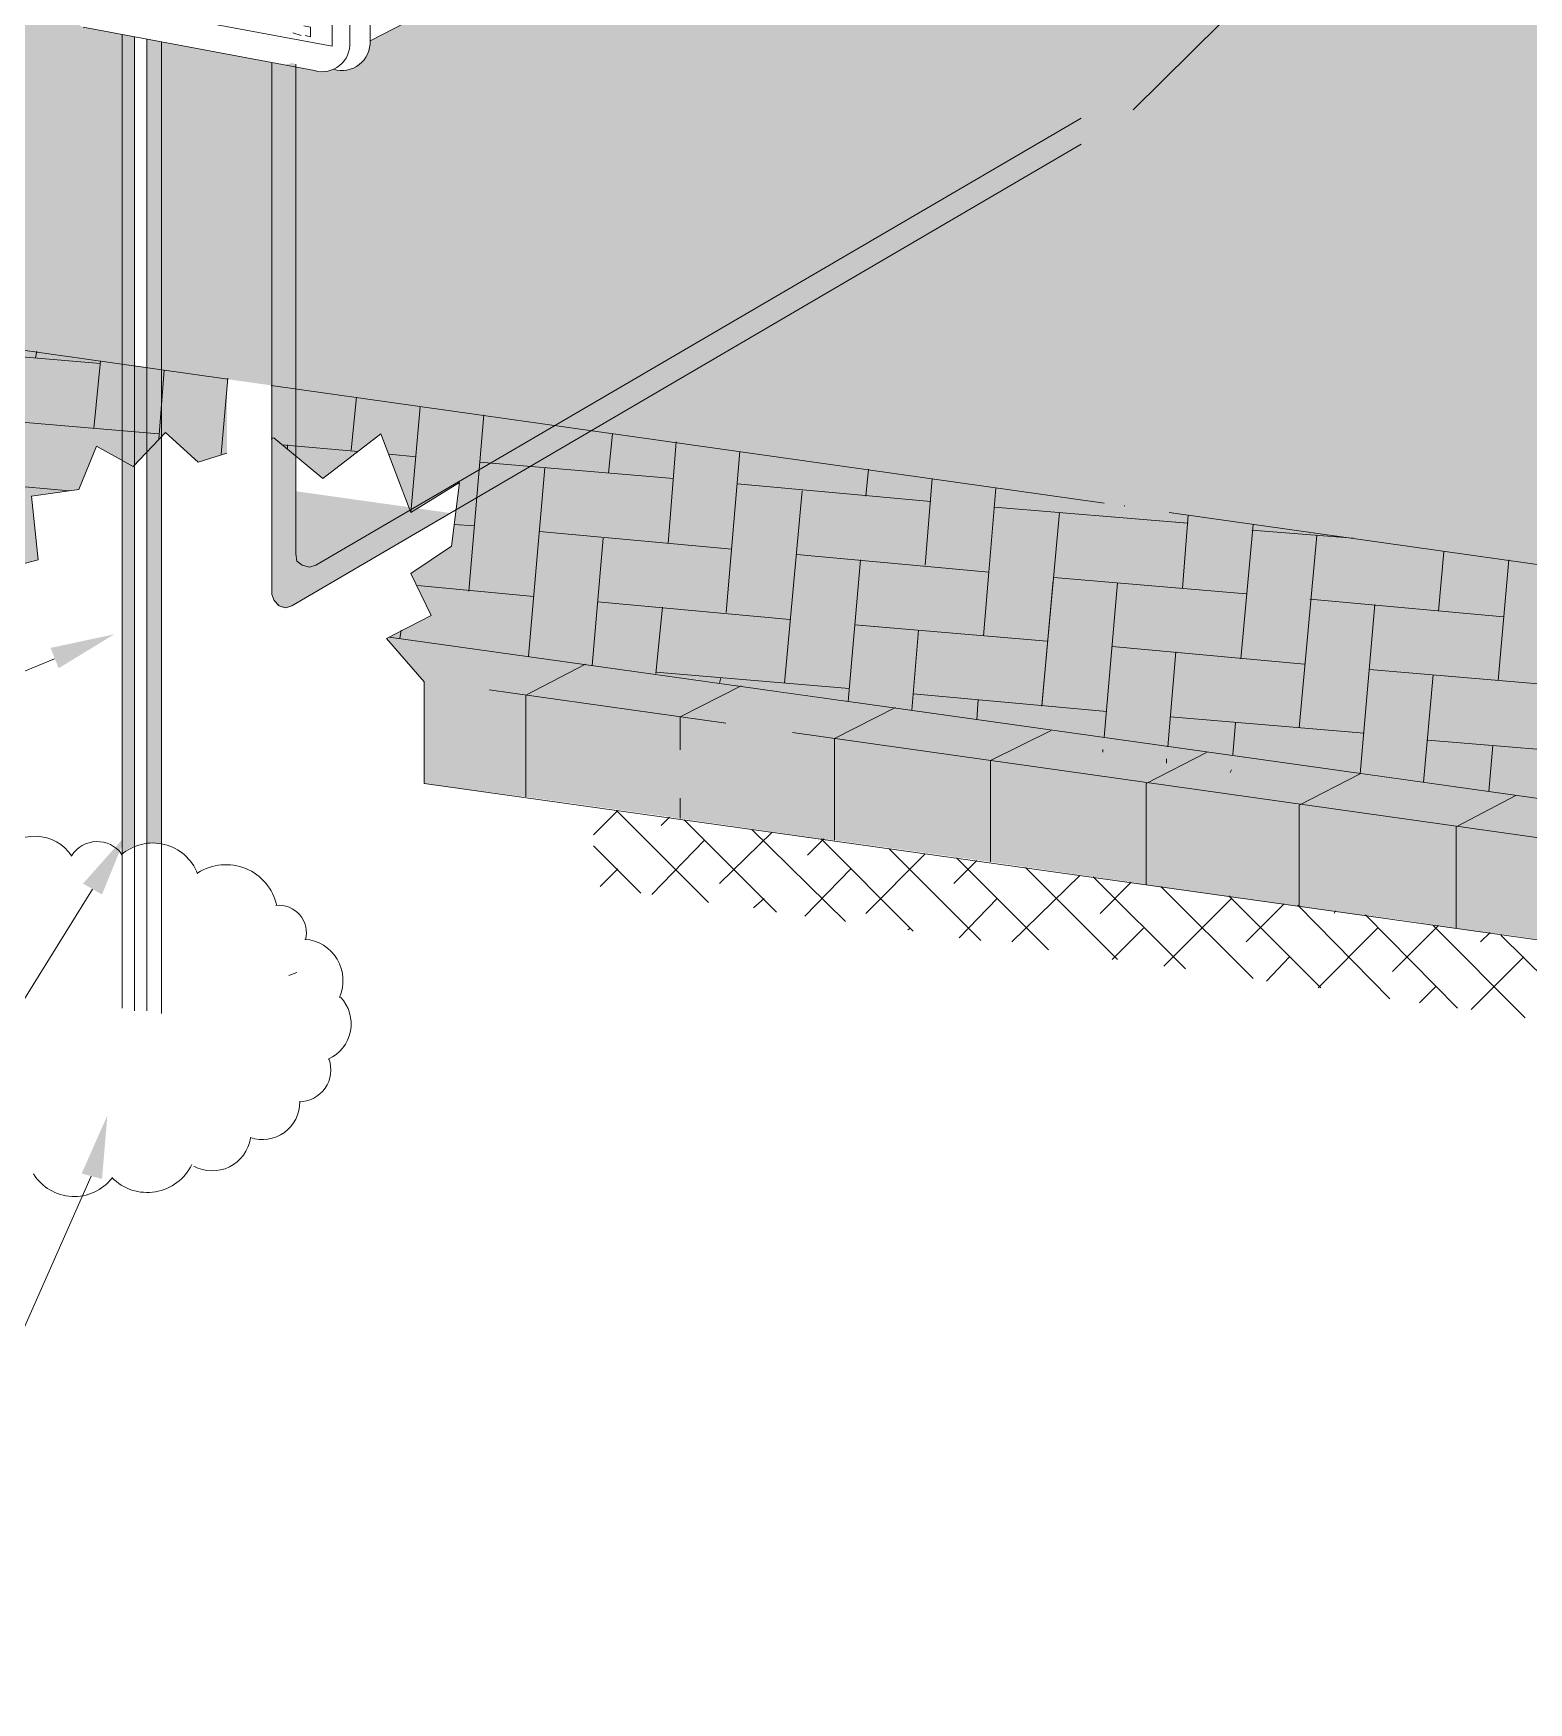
# Model space of a CAD drawing. Header units: millimetres. Extents: x 3949 to 6078, y -1968 to -943.
# Drawn here: x 5962.8 to 6013.7, y -1968.3 to -1911.6 of the extents above; entities that cross this region are included whole.
import ezdxf

# ---------------------------------------------------------------- set-up
doc = ezdxf.new("R2010")
doc.units = ezdxf.units.MM
doc.layers.add('PADRÃO DE ENTRADA', color=7, linetype='Continuous', lineweight=0)

msp = doc.modelspace()

# ---------------------------------------------------------------- hatches: boundary and pattern name
at = {"layer": 'PADRÃO DE ENTRADA', "lineweight": 0, "true_color": 0xffdf7e, "transparency": 33554559}
h = msp.add_hatch(color=41, dxfattribs=at)
h.dxf.hatch_style = 1
h.paths.add_polyline_path([(5974.29, -1877.101), (5973.02, -1877.088, 0.201868), (5967.853, -1885.326, 0.013486), (5967.762, -1885.996, 0.515474), (5968.863, -1886.008, -0.215031)])
h.paths.add_polyline_path([(5973.02, -1877.088), (5933.078, -1876.65), (5933.078, -1884.948), (5964.141, -1892.214), (5964.15, -1887.79, -0.328208), (5964.839, -1886.731), (5965.215, -1886.551, -0.125048), (5965.622, -1886.455), (5965.696, -1886.469), (5967.739, -1885.304), (5967.853, -1885.326, -0.201868)])
h.paths.add_polyline_path([(6010.456, -1880.195), (6008.753, -1877.479), (5974.29, -1877.101, 0.205159), (5968.931, -1885.533), (5975.887, -1886.869), (5975.887, -1911.03), (5974.276, -1911.858, -0.519848), (5973.032, -1912.824, -0.17659), (5972.388, -1912.871), (5970.909, -1912.594), (5970.909, -1923.564), (5999.227, -1927.568), (6022.286, -1914.165), (6022.293, -1914.152), (6019.892, -1911.956), (6019.892, -1905.511), (6014.184, -1897.824), (6015.887, -1891.104), (6008.937, -1883.923)])
for points in [[(5964.141, -1892.214), (5933.078, -1884.948), (5933.078, -1918.216), (5965.852, -1922.849), (5965.852, -1911.648), (5964.517, -1911.398, -0.2618), (5964.103, -1910.8)], [(5970.909, -1912.594), (5967.187, -1911.898), (5967.187, -1923.038), (5970.909, -1923.564)], [(6032.55, -1925.857), (6026.106, -1924.338), (6025.83, -1917.387), (6022.286, -1914.165), (5999.227, -1927.568), (6040.237, -1933.366), (6040.237, -1933.36)]]:
    msp.add_hatch(color=41, dxfattribs=at).paths.add_polyline_path(points)
at = {"layer": 'PADRÃO DE ENTRADA', "lineweight": 0, "true_color": 0x626366, "transparency": 33554559}
for points in [[(5966.258, -1911.731), (5965.843, -1911.639), (5965.852, -1939.436), (5966.082, -1939.298), (5966.266, -1939.206)], [(5967.201, -1911.899), (5966.694, -1911.807), (5966.681, -1939.114), (5967.003, -1939.114), (5967.187, -1939.16)]]:
    msp.add_hatch(color=251, dxfattribs=at).paths.add_polyline_path(points)
at = {"layer": 'PADRÃO DE ENTRADA', "true_color": 0x626366, "transparency": 33554559}
msp.add_hatch(color=251, dxfattribs=at).paths.add_polyline_path([(5971.011, -1912.613), (5970.94, -1912.613), (5970.94, -1930.739), (5970.975, -1930.845), (5971.011, -1930.916), (5971.081, -1930.986), (5971.117, -1931.057), (5971.188, -1931.057), (5971.223, -1931.093), (5971.258, -1931.093), (5971.294, -1931.128), (5971.506, -1931.128), (5971.542, -1931.093), (5971.577, -1931.093), (5971.612, -1931.057), (5971.648, -1931.057), (5971.754, -1930.986), (5971.896, -1930.916), (5972.002, -1930.845), (5972.143, -1930.739), (5972.285, -1930.668), (5977.029, -1927.906), (5971.754, -1927.163), (5971.754, -1912.648), (5971.612, -1912.613), (5971.506, -1912.648), (5971.471, -1912.648), (5971.329, -1912.683), (5971.188, -1912.648)])
at = {"layer": 'PADRÃO DE ENTRADA', "lineweight": 0, "true_color": 0xdcdcdc, "transparency": 33554559}
for points in [[(5970.909, -1923.564), (5970.909, -1925.38), (5971.008, -1925.35), (5972.158, -1926.317), (5972.665, -1926.731), (5973.171, -1926.317), (5974.506, -1925.35), (5974.644, -1925.212), (5975.288, -1926.869), (5975.473, -1927.33), (5975.657, -1927.882), (5976.577, -1927.33), (5977.314, -1926.869), (5977.038, -1929.033), (5975.657, -1929.954), (5976.347, -1931.38), (5974.92, -1932.117), (5988.177, -1933.958), (6011.514, -1937.272), (6043.414, -1941.737), (6044.012, -1937.272), (6044.426, -1933.958), (6031.261, -1932.117), (6026.06, -1931.38), (6016.025, -1929.954), (6009.719, -1929.033), (5994.253, -1926.869), (5982.699, -1925.212), (5982.147, -1925.166), (5970.409, -1923.463), (5933.078, -1918.216), (5933.078, -1913.705), (5926.45, -1917.111), (5913.746, -1923.463), (5925.529, -1925.166), (5929.028, -1925.627), (5932.894, -1926.179), (5939.523, -1927.1), (5940.904, -1927.33), (5956.278, -1929.493), (5959.638, -1929.954), (5960.697, -1930.092), (5961.249, -1929.954), (5962.998, -1929.493), (5962.768, -1927.33), (5964.379, -1927.1), (5964.747, -1926.179), (5964.978, -1925.627), (5965.944, -1926.179), (5966.22, -1926.317), (5966.358, -1926.179), (5966.865, -1925.627), (5967.325, -1925.166), (5967.417, -1925.212), (5967.831, -1925.627), (5968.43, -1926.179), (5969.409, -1925.853), (5969.409, -1923.7), (5969.44, -1923.357)], [(5998.027, -1935.753), (5997.199, -1935.615), (5997.245, -1935.753), (6006.037, -1937.134), (6006.865, -1937.272), (6006.819, -1937.134)]]:
    msp.add_hatch(color=254, dxfattribs=at).paths.add_polyline_path(points)
at = {"layer": 'PADRÃO DE ENTRADA', "lineweight": 0, "true_color": 0x626366, "transparency": 33554559}
h = msp.add_hatch(color=251, dxfattribs=at)
h.paths.add_polyline_path([(6043.275, -1942.244), (6043.414, -1941.737), (6039.915, -1941.277), (6039.547, -1941.231), (6034.668, -1940.541), (6034.161, -1940.448), (6029.374, -1939.758), (6029.052, -1939.712), (6024.127, -1939.022), (6023.666, -1938.975), (6018.833, -1938.285), (6018.235, -1938.193), (6013.586, -1937.549), (6013.218, -1937.503), (6010.18, -1937.088), (6007.924, -1936.766), (6004.886, -1936.306), (6002.723, -1936.03), (5999.592, -1935.569), (5997.429, -1935.293), (5994.345, -1934.833), (5992.136, -1934.511), (5989.052, -1934.096), (5986.888, -1933.774), (5985.645, -1933.636), (5981.595, -1933.038), (5975.288, -1932.163), (5974.92, -1932.117), (5974.828, -1932.163), (5975.611, -1933.038), (5976.117, -1933.636), (5976.117, -1937.088), (5979.201, -1937.503), (5979.569, -1937.549), (5984.218, -1938.193), (5984.817, -1938.285), (5989.65, -1938.975), (5990.064, -1939.022), (5995.035, -1939.712), (5995.358, -1939.758), (6000.145, -1940.448), (6000.651, -1940.541), (6005.53, -1941.231), (6005.853, -1941.277), (6009.397, -1941.737), (6011.192, -1942.013), (6012.987, -1942.244), (6016.163, -1942.704), (6018.511, -1943.026), (6021.595, -1943.486), (6027.027, -1944.223), (6032.136, -1944.959), (6037.476, -1945.696), (6042.999, -1946.478), (6042.999, -1943.026), (6043.091, -1942.704)])
h.paths.add_polyline_path([(6032.688, -1941.231), (6033.517, -1940.771), (6034.023, -1940.541)], flags=0)

# ---------------------------------------------------------------- linework, layer by layer
at = {"layer": 'PADRÃO DE ENTRADA', "lineweight": 0}
for p, q in [((5975.887, -1911.03), (5974.276, -1911.858)), ((5972.388, -1912.871), (5964.517, -1911.398))]:
    msp.add_line(p, q, dxfattribs=at)
at = {"layer": 'PADRÃO DE ENTRADA', "color": 7, "lineweight": 0}
msp.add_line((5971.784, -1943.519), (5971.508, -1943.611), dxfattribs=at)
for points in [[(5972.296, -1874.211), (5964.517, -1874.901), (6013.125, -1875.407), (6008.753, -1877.479), (5933.078, -1876.65), (5933.078, -1918.216), (5969.44, -1923.357)], [(5964.379, -1910.432), (5972.987, -1912.043), (5972.987, -1888.756), (5964.839, -1887.237)], [(5973.585, -1911.904), (5973.585, -1888.894)], [(5972.02, -1911.352), (5972.25, -1911.398), (5972.25, -1911.72), (5972.066, -1911.674)], [(5965.852, -1911.628), (5965.852, -1944.729)], [(5966.266, -1911.72), (5966.266, -1944.821)], [(5966.681, -1911.812), (5966.681, -1944.821)], [(5967.187, -1911.904), (5967.187, -1944.913)], [(5971.928, -1911.674), (5971.652, -1911.582)], [(5965.116, -1922.819), (5958.533, -1922.266)], [(5962.906, -1922.635), (5962.952, -1922.405)], [(5964.886, -1925.028), (5965.116, -1922.727)], [(5967.095, -1925.396), (5967.279, -1923.049)], [(5969.212, -1925.903), (5969.443, -1923.325)], [(5970.909, -1923.564), (5999.227, -1927.568)], [(5973.631, -1925.765), (5973.815, -1923.97)], [(5975.657, -1927.882), (5975.979, -1924.292)], [(5967.095, -1925.212), (5960.559, -1924.66)], [(5977.636, -1930.552), (5978.142, -1924.568)], [(5969.409, -1925.864), (5968.43, -1926.179), (5967.325, -1925.166), (5966.22, -1926.317), (5964.978, -1925.627), (5964.379, -1927.1), (5962.768, -1927.33), (5962.998, -1929.493), (5960.697, -1930.092)], [(6042.999, -1946.478), (5976.117, -1937.088), (5976.117, -1933.636), (5974.828, -1932.163), (5976.347, -1931.38), (5975.657, -1929.954), (5977.038, -1929.033), (5977.314, -1926.869), (5975.657, -1927.882), (5974.644, -1925.212), (5972.665, -1926.731), (5971.008, -1925.35), (5970.909, -1925.382)], [(5982.377, -1926.547), (5982.515, -1925.212)], [(5984.402, -1928.941), (5984.679, -1925.489)], [(5973.861, -1925.811), (5971.284, -1925.581)], [(5971.468, -1925.719), (5971.468, -1925.581)], [(5975.841, -1925.995), (5974.92, -1925.903)], [(5986.382, -1931.288), (5986.842, -1925.811)], [(5984.587, -1926.731), (5978.004, -1926.179)], [(5979.661, -1932.761), (5980.214, -1926.363)], [(5991.123, -1927.33), (5991.215, -1926.409)], [(5964.057, -1927.146), (5962.538, -1927.008)], [(5993.332, -1927.514), (5986.75, -1926.915)], [(5988.361, -1933.682), (5988.959, -1927.146)], [(5993.148, -1929.677), (5993.378, -1926.731)], [(5995.306, -1929.907), (5995.542, -1927.054)], [(6002.058, -1928.249), (5995.496, -1927.698)], [(5999.913, -1927.665), (5999.915, -1927.652)], [(5977.82, -1928.342), (5977.13, -1928.296)], [(6001.433, -1927.88), (6044.426, -1933.958), (6043.414, -1941.737), (5990.454, -1934.299)], [(5997.108, -1934.448), (5997.705, -1927.882)], [(6002.078, -1928.25), (6000.96, -1928.157)], [(6001.894, -1930.46), (6002.078, -1927.974)], [(6003.873, -1932.853), (6004.288, -1928.296)], [(5986.566, -1929.125), (5980.03, -1928.527)], [(5981.825, -1933.084), (5982.193, -1928.757)], [(6007.694, -1928.757), (6004.242, -1928.481)], [(6005.853, -1935.201), (6006.451, -1928.665)], [(5995.312, -1929.907), (5988.775, -1929.309)], [(5990.522, -1934.308), (5990.939, -1929.493)], [(6010.594, -1931.242), (6010.778, -1929.217)], [(6012.619, -1933.59), (6012.987, -1929.493)], [(5995.128, -1932.071), (5995.306, -1929.907)], [(5979.845, -1930.736), (5975.887, -1930.368)], [(5997.107, -1934.464), (5997.496, -1930.181)], [(6004.057, -1930.644), (5997.521, -1930.092)], [(5999.224, -1935.523), (5999.685, -1930.276)], [(5988.545, -1931.519), (5982.009, -1930.92)], [(5983.988, -1933.36), (5984.218, -1931.104)], [(6005.853, -1941.277), (6005.853, -1937.825), (6007.924, -1936.766), (6008.43, -1931.012)], [(6012.803, -1931.426), (6006.221, -1930.828)], [(5997.291, -1932.255), (5990.748, -1931.702)], [(5991.94, -1931.803), (5990.755, -1931.703)], [(5990.522, -1934.308), (5974.92, -1932.117)], [(5975.288, -1932.163), (5975.334, -1931.887)], [(5992.688, -1934.603), (5992.918, -1931.886)], [(6006.037, -1933.038), (5999.5, -1932.439)], [(6001.388, -1935.845), (6001.664, -1932.623)], [(5979.569, -1937.549), (5979.569, -1934.096), (5981.595, -1933.038)], [(5990.56, -1933.865), (5983.988, -1933.314)], [(6014.783, -1933.774), (6008.246, -1933.222)], [(6010.087, -1937.042), (6010.41, -1933.406)], [(5986.363, -1935.045), (5978.326, -1933.912)], [(5984.817, -1935.944), (5984.817, -1934.833), (5986.888, -1933.774)], [(5986.152, -1933.682), (5986.198, -1933.498)], [(5999.316, -1934.649), (5992.734, -1934.05)], [(5992.136, -1934.511), (5990.064, -1935.569), (5990.064, -1939.022)], [(5990.524, -1934.28), (5990.527, -1934.256)], [(5994.897, -1934.925), (5994.943, -1934.234)], [(6008.062, -1935.385), (6001.48, -1934.833)], [(6003.597, -1936.122), (6003.689, -1935.017)], [(6042.999, -1943.026), (5988.631, -1935.364)], [(5997.429, -1935.293), (5995.358, -1936.306), (5995.358, -1939.758)], [(6016.808, -1936.168), (6010.226, -1935.615)], [(5999.178, -1936.03), (5999.178, -1935.937)], [(6002.723, -1936.03), (6000.651, -1937.088), (6000.651, -1940.541)], [(6001.342, -1936.398), (6001.342, -1936.26)], [(6012.297, -1937.364), (6012.435, -1935.799)], [(6003.505, -1936.72), (6003.551, -1936.628)], [(5984.817, -1938.285), (5984.817, -1937.594)], [(6013.218, -1937.503), (6011.192, -1938.561), (6011.192, -1942.013)]]:
    msp.add_lwpolyline(points, dxfattribs=at)
at = {"layer": 'PADRÃO DE ENTRADA', "lineweight": 0}
msp.add_lwpolyline([(5974.276, -1888.894), (5974.276, -1911.858)], dxfattribs=at)
at = {"layer": 'PADRÃO DE ENTRADA', "color": 150, "true_color": 0x007eff}
msp.add_lwpolyline([(6000.218, -1914.206), (6006.206, -1908.27), (6010.406, -1903.716), (6047.312, -1903.716)], dxfattribs=at)
at = {"layer": 'PADRÃO DE ENTRADA', "color": 7}
for points in [[(5998.447, -1915.374), (5971.612, -1931.057), (5971.4, -1931.128), (5971.188, -1931.057), (5971.011, -1930.88), (5970.94, -1930.668), (5970.94, -1912.613)], [(5998.447, -1914.489), (5972.427, -1929.677), (5972.214, -1929.747), (5971.966, -1929.677), (5971.789, -1929.535), (5971.754, -1929.287), (5971.754, -1912.648)]]:
    msp.add_lwpolyline(points, dxfattribs=at)
at = {"layer": 'PADRÃO DE ENTRADA', "color": 150, "lineweight": 0, "true_color": 0x007eff}
for points in [[(5963.551, -1932.853), (5931.928, -1945.88), (5892.96, -1945.88)], [(5964.839, -1940.679), (5956.462, -1954.166), (5924.354, -1954.166)], [(5964.793, -1950.437), (5956.876, -1968.322), (5917.596, -1968.322)]]:
    msp.add_lwpolyline(points, dxfattribs=at)
at = {"layer": 'PADRÃO DE ENTRADA', "color": 34, "lineweight": 0, "true_color": 0x944900}
for points in [[(5982.699, -1938.009), (5981.871, -1938.837)], [(5985.783, -1941.139), (5982.653, -1938.009)], [(5984.448, -1938.239), (5984.172, -1938.515)], [(5988.085, -1941.461), (5984.955, -1938.331)], [(5985.645, -1939.022), (5983.85, -1940.863)], [(5987.947, -1938.745), (5986.152, -1940.494)], [(5990.432, -1941.783), (5987.256, -1938.653)], [(5989.696, -1938.975), (5989.144, -1939.528)], [(5992.734, -1942.106), (5989.604, -1938.975)], [(5983.482, -1940.817), (5981.871, -1939.206)], [(5993.148, -1939.482), (5991.123, -1941.507)], [(5995.035, -1942.428), (5991.905, -1939.298)], [(5994.897, -1939.712), (5994.115, -1940.494)], [(5997.337, -1942.75), (5994.207, -1939.62)], [(5982.699, -1939.988), (5982.101, -1940.587)], [(5990.617, -1939.988), (5989.052, -1941.599)], [(5998.396, -1940.218), (5996.094, -1942.474)], [(5999.685, -1943.072), (5996.554, -1939.942)], [(6001.986, -1943.394), (5998.856, -1940.264)], [(6000.145, -1940.448), (5999.086, -1941.507)], [(6004.288, -1943.717), (6001.158, -1940.587)], [(5987.671, -1941.001), (5987.302, -1941.323)], [(5995.588, -1941.001), (5994.299, -1942.336)], [(6003.551, -1941.001), (6001.25, -1943.302)], [(6006.589, -1944.039), (6003.459, -1940.909)], [(6005.346, -1941.185), (6004.057, -1942.474)], [(6008.937, -1944.407), (6005.807, -1941.231)], [(6007.095, -1941.415), (6007.049, -1941.507)], [(6011.238, -1944.729), (6008.108, -1941.553)], [(6010.594, -1941.921), (6009.029, -1943.486)], [(6013.54, -1945.052), (6010.41, -1941.921)], [(5992.642, -1942.013), (5992.55, -1942.06)], [(6000.559, -1942.013), (5999.5, -1943.072)], [(6008.522, -1942.013), (6006.497, -1944.039)], [(6012.343, -1942.152), (6012.021, -1942.474)], [(6015.887, -1945.374), (6012.711, -1942.244)], [(6005.53, -1942.98), (6004.748, -1943.809)], [(6013.494, -1942.98), (6011.699, -1944.775)], [(6010.502, -1943.993), (6009.949, -1944.545)]]:
    msp.add_lwpolyline(points, dxfattribs=at)
at = {"layer": 'PADRÃO DE ENTRADA', "color": 150, "lineweight": 0, "true_color": 0x007eff}
msp.add_lwpolyline([(5964.133, -1939.557, 0.520553), (5961.683, -1939.487, 0.520545), (5959.231, -1940.384)], format="xyb", dxfattribs=at)
at = {"layer": 'PADRÃO DE ENTRADA', "lineweight": 0}
for centre, radius, start, end in [((5972.646, -1911.966), 0.941, 254.1341, 3.721), ((5973.315, -1911.905), 0.962, 252.889, 2.7593)]:
    msp.add_arc(centre, radius, start, end, dxfattribs=at)
at = {"layer": 'PADRÃO DE ENTRADA', "color": 150, "lineweight": 0, "true_color": 0x007eff}
for centre, radius, start, end in [((5965.001, -1940.103), 1.036, 36.8469, 146.8422), ((5966.888, -1940.748), 1.634, 21.1281, 131.1209), ((5969.373, -1941.622), 1.772, 12.6347, 122.6293), ((5971.169, -1942.175), 0.944, 345.6638, 95.6654), ((5971.951, -1943.786), 1.404, 335.8235, 85.8245), ((5972.319, -1945.259), 1.312, 293.9128, 43.9115), ((5971.859, -1946.824), 1.082, 270.0263, 20.0233), ((5970.616, -1947.928), 1.266, 251.0223, 1.0209), ((5968.913, -1948.941), 1.312, 241.1274, 351.1296), ((5964.218, -1949.493), 1.634, 212.0497, 322.0487), ((5966.704, -1949.309), 1.68, 224.3292, 334.3338)]:
    msp.add_arc(centre, radius, start, end, dxfattribs=at)
at = {"layer": 'PADRÃO DE ENTRADA', "color": 150, "true_color": 0x007eff, "transparency": 33554559}
msp.add_solid([(6000.324, -1914.453), (5998.66, -1914.737), (6000.147, -1913.922)], dxfattribs=at)
at = {"layer": 'PADRÃO DE ENTRADA', "color": 150, "lineweight": 0, "true_color": 0x007eff, "transparency": 33554559}
for points in [[(5963.413, -1932.485), (5965.576, -1932.025), (5963.689, -1933.176)], [(5964.517, -1940.494), (5965.99, -1938.837), (5965.162, -1940.863)], [(5964.471, -1950.345), (5965.346, -1948.366), (5965.162, -1950.529)]]:
    msp.add_solid(points, dxfattribs=at)

doc.saveas('drawing.dxf')
